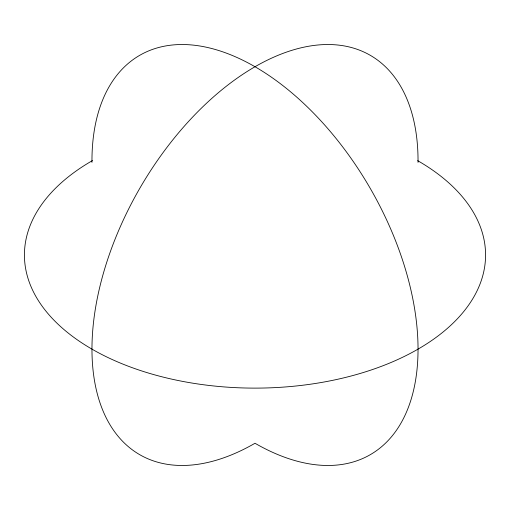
<?xml version="1.0" encoding="UTF-8"?>
<svg xmlns="http://www.w3.org/2000/svg" width="510" height="510" viewBox="0 0 510 510"><rect width="100%" height="100%" fill="white"/><g stroke="black" fill="none" stroke-linecap="round" stroke-linejoin="round"><path stroke-width="0.76" d="M418.034 162.352A230.571 133.123 -60 0 0 255.854 66.249A230.571 133.123 -60 0 0 91.966 348.636A230.571 133.123 -60 0 0 255 443.26A230.571 133.123 60 0 0 418.034 348.636A230.571 133.123 60 0 0 254.146 66.249A230.571 133.123 60 0 0 91.966 162.352M417.684 160.669A230.571 133.116 0 0 1 418.098 349.095A230.571 133.116 0 0 1 91.736 348.999A230.571 133.116 0 0 1 92.482 160.573"/></g></svg>
